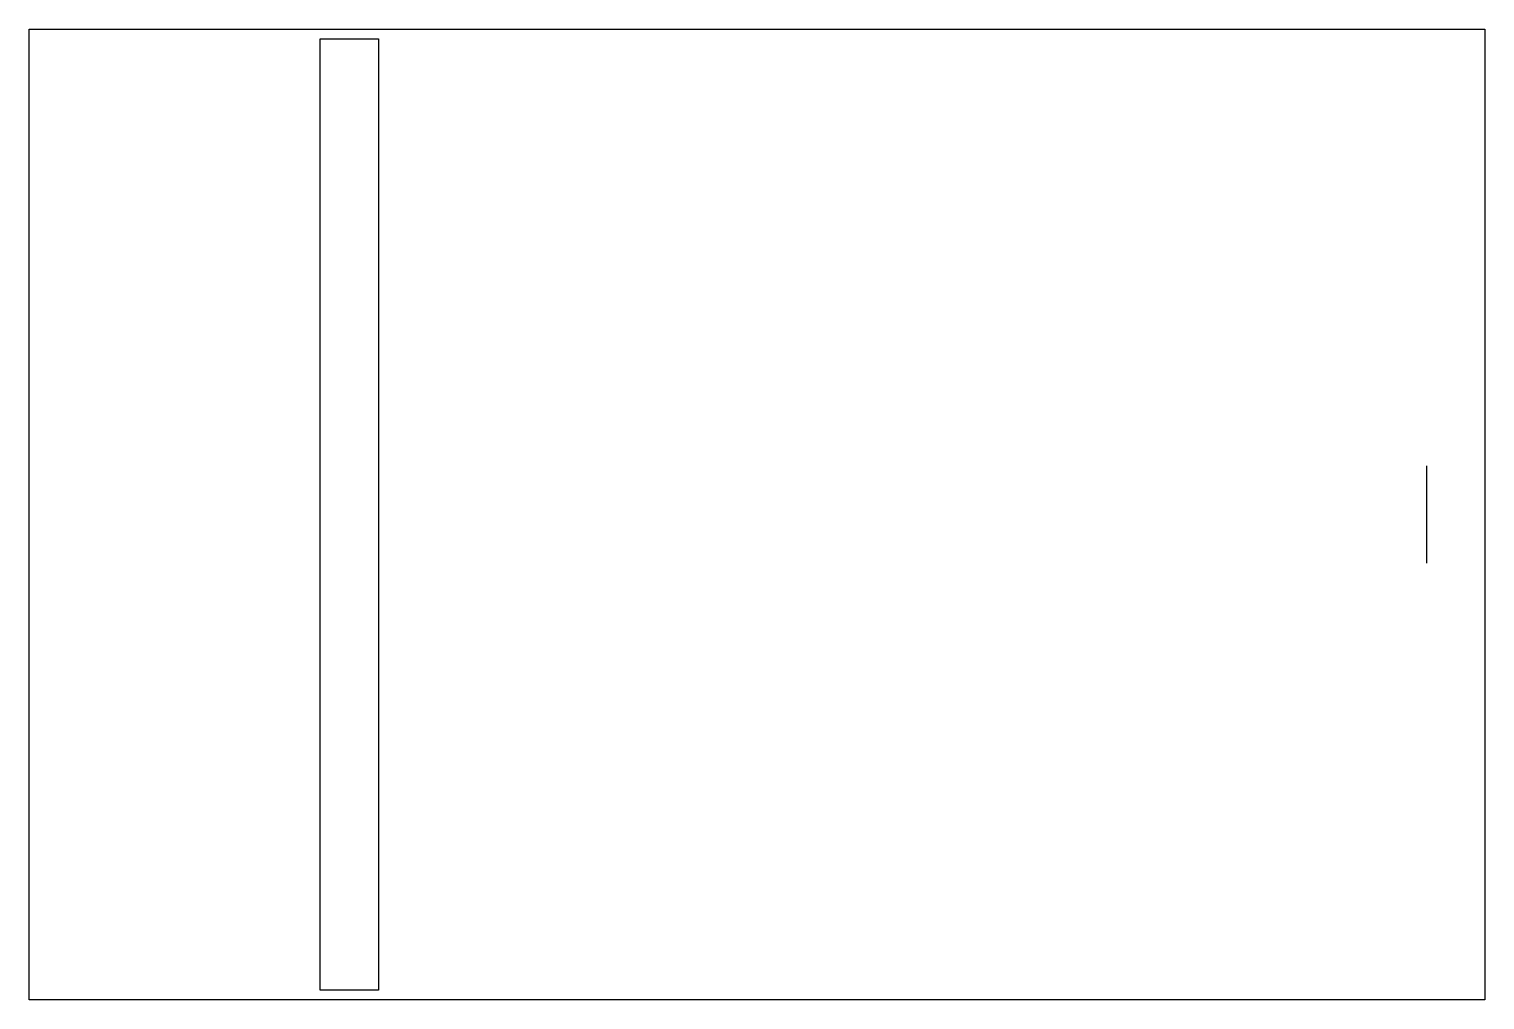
# Model space of a CAD drawing. Header units: millimetres. Extents: x 0 to 150, y 0 to 100.
import ezdxf

# ---------------------------------------------------------------- set-up
doc = ezdxf.new("R2010")
doc.units = ezdxf.units.MM
for name, color, linetype in [('CREASE', 5, 'CONTINUOUS'), ('CUT', 1, 'CONTINUOUS'), ('GLUE', 2, 'CONTINUOUS'), ('HALFCUT', 6, 'CONTINUOUS')]:
    doc.layers.add(name, color=color, linetype=linetype)

msp = doc.modelspace()

# ---------------------------------------------------------------- linework, layer by layer
at = {"layer": 'CREASE'}
msp.add_line((36, 99), (36, 1), dxfattribs=at)
at = {"layer": 'CUT'}
for p, q in [((0, 100), (150, 100)), ((0, 0), (0, 100)), ((150, 100), (150, 0)), ((150, 0), (0, 0))]:
    msp.add_line(p, q, dxfattribs=at)
at = {"layer": 'GLUE'}
for p, q in [((30, 99), (36, 99)), ((30, 1), (30, 99)), ((36, 99), (36, 1)), ((36, 1), (30, 1))]:
    msp.add_line(p, q, dxfattribs=at)
at = {"layer": 'HALFCUT'}
msp.add_line((144, 55), (144, 45), dxfattribs=at)

doc.saveas('drawing.dxf')
